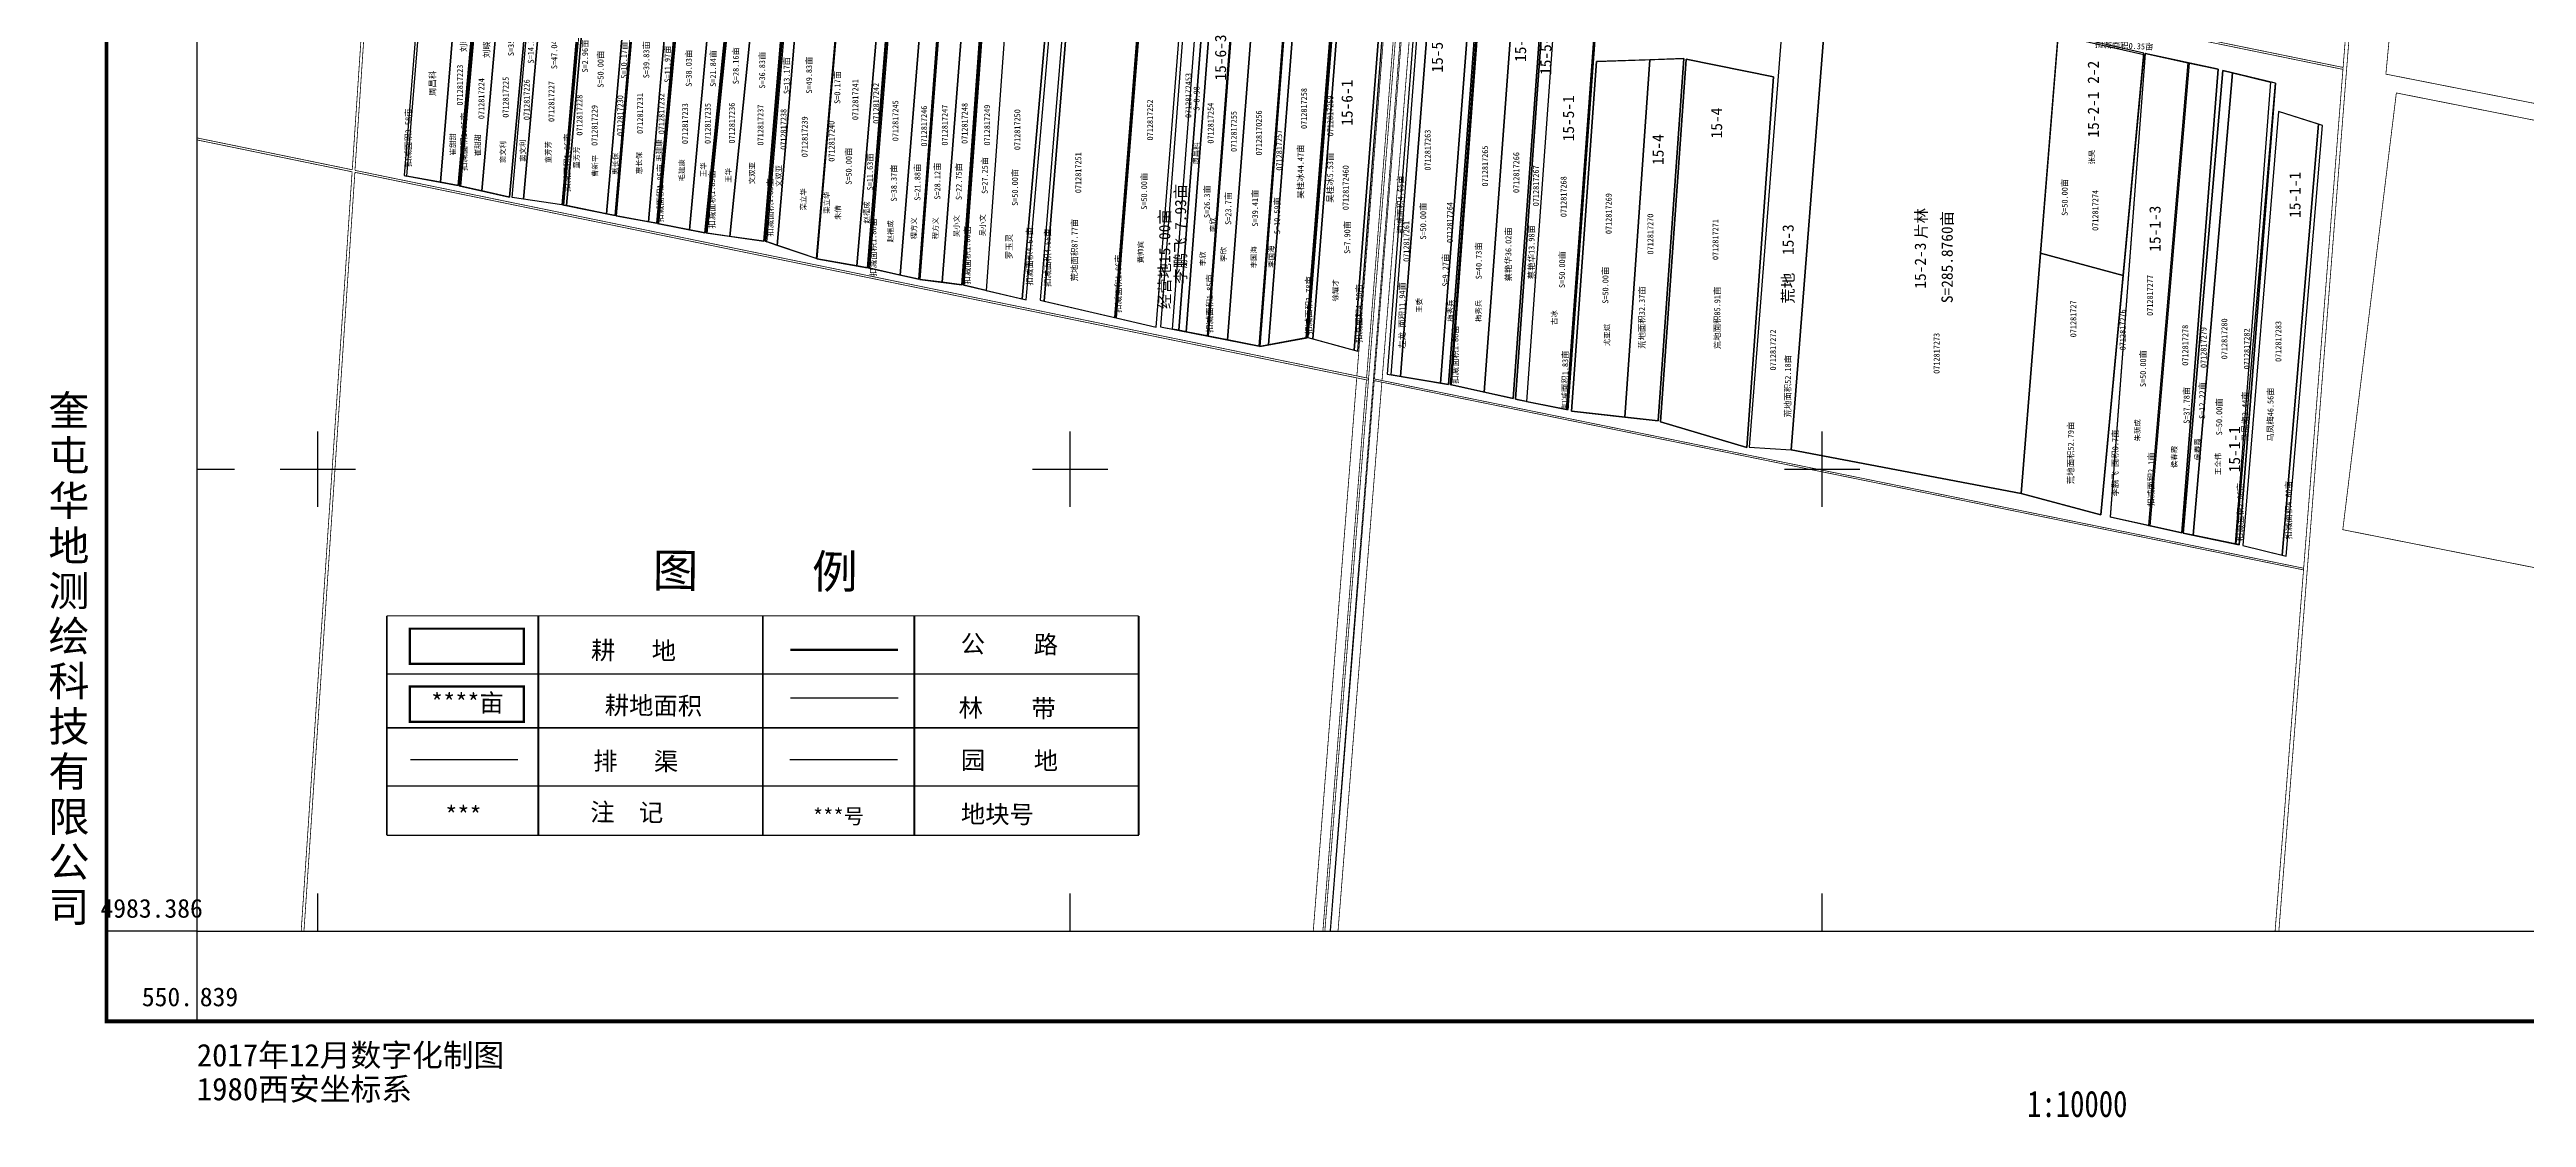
# Model space of a CAD drawing. Extents: x 550643 to 555965, y 4983083 to 4988629.
# Drawn here: x 550643 to 553936, y 4983138 to 4984558 of the extents above; entities that cross this region are included whole.
import ezdxf
from ezdxf.enums import TextEntityAlignment as Align

# ---------------------------------------------------------------- set-up
doc = ezdxf.new("R2010")
doc.units = 0
doc.header["$LTSCALE"] = 10
for name, color, linetype in [('2021新职工', 7, 'CONTINUOUS'), ('JMD', 6, 'CONTINUOUS'), ('TK', 7, 'CONTINUOUS'), ('四支', 7, 'CONTINUOUS'), ('图例', 7, 'CONTINUOUS'), ('地级编号', 1, 'CONTINUOUS'), ('扣减面积', 2, 'CONTINUOUS'), ('权属界限', 7, 'CONTINUOUS'), ('注记', 1, 'CONTINUOUS'), ('经营地', 6, 'CONTINUOUS'), ('经营地面积', 6, 'CONTINUOUS'), ('职工姓名', 1, 'CONTINUOUS'), ('身份地', 1, 'CONTINUOUS'), ('身份地面积', 1, 'CONTINUOUS'), ('退耕还林', 7, 'CONTINUOUS')]:
    doc.layers.add(name, color=color, linetype=linetype)
doc.styles.add('宋体', font='SimSun.ttf')

msp = doc.modelspace()

# ---------------------------------------------------------------- linework, layer by layer
at = {"layer": '2021新职工', "color": 4, "linetype": 'Continuous', "flags": 128}
for points, elevation in [([(551769.4, 4984888.6), (551779.9, 4984886), (551730.6, 4984267.5), (551716.4, 4984270.1)], 286.1), ([(552311.4, 4984777.1), (552360.3, 4984767.6), (552313.3, 4984174.3), (552263.9, 4984165.2)], 286.4), ([(553493, 4983912.2), (553480, 4983914.9), (553532.5, 4984529.9), (553545.5, 4984526.7)], 287.5)]:
    msp.add_lwpolyline(points, close=True, dxfattribs=dict(at, elevation=elevation))
for points in [[(551783.2, 4984885.4), (551823.8, 4984875.3), (551774.3, 4984257.8), (551733.6, 4984266.9)], [(552163.4, 4984805.6), (552110.4, 4984817.8), (552061.3, 4984200.9), (552114.4, 4984188.5)], [(552369.2, 4984766), (552363.5, 4984767), (552316.3, 4984174.7), (552322.9, 4984172.9)], [(552474.3, 4984745.7), (552487, 4984743.2), (552439.3, 4984123.1), (552426.7, 4984125.3)], [(553478.1, 4983915.3), (553435.9, 4983924.6), (553488.4, 4984539.7), (553526.5, 4984531.4)]]:
    msp.add_lwpolyline(points, close=True, dxfattribs=at)
at = {"layer": '2021新职工', "color": 5, "linetype": 'Continuous', "flags": 128}
for points, elevation in [([(552183.2, 4984802.4), (552191.7, 4984800.7), (552144.6, 4984184.4), (552136.2, 4984186.1)], 286.5), ([(553382.7, 4983936.4), (553383.4, 4983936.2), (553429.9, 4984552.3), (553429.2, 4984552.4)], 287.5)]:
    msp.add_lwpolyline(points, close=True, dxfattribs=dict(at, elevation=elevation))
at = {"layer": 'TK', "linetype": 'Continuous'}
for p, q in [((551000, 4983950), (551000, 4984050)), ((552000, 4983950), (552000, 4984050)), ((553000, 4983950), (553000, 4984050)), ((550839, 4984000), (550889, 4984000)), ((550950, 4984000), (551050, 4984000)), ((551950, 4984000), (552050, 4984000)), ((552950, 4984000), (553050, 4984000)), ((551000, 4983386), (551000, 4983436)), ((552000, 4983386), (552000, 4983436)), ((553000, 4983386), (553000, 4983436)), ((550839, 4983386), (550719, 4983386)), ((550839, 4983386), (550839, 4983266))]:
    msp.add_line(p, q, dxfattribs=at)
at = {"layer": 'TK', "linetype": 'Continuous', "const_width": 5, "flags": 128}
msp.add_lwpolyline([(550719, 4983266), (555959, 4983266), (555959, 4988506), (550719, 4988506)], close=True, dxfattribs=at)
at = {"layer": 'TK', "linetype": 'Continuous', "flags": 128}
msp.add_lwpolyline([(550839, 4983386), (555839, 4983386), (555839, 4988386), (550839, 4988386)], close=True, dxfattribs=at)
at = {"layer": '四支', "color": 4, "linetype": 'Continuous', "const_width": 1, "flags": 128}
for points, elevation in [([(553607, 4983386), (553921.9, 4987389.2)], 290.1), ([(553797.5, 4985868.2), (553602, 4983386)], 286.1), ([(551045.7, 4984397.8), (551080.5, 4984916.6)], 289.4), ([(551049.3, 4984397), (551084.1, 4984915.6)], 288.7), ([(552455.5, 4984784.4), (553692.2, 4984531.2)], 287.3), ([(552455.7, 4984786.9), (553692.4, 4984533.8)], 287.4), ([(551045.7, 4984397.8), (550839, 4984440.2)], 289.4), ([(551045.5, 4984395.1), (550839, 4984437.5)], 287.8), ([(550977.8, 4983386), (551045.5, 4984395.1)], 289.4), ([(550981.5, 4983386), (551049.2, 4984394.4)], 288.7), ([(552396.7, 4984118), (551049.2, 4984394.4)], 287.8), ([(552396.9, 4984120.6), (551049.3, 4984397)], 289.4), ([(552403.1, 4984117.8), (553639.8, 4983866)], 287.9), ([(552403.3, 4984120), (553640, 4983868.2)], 287.9)]:
    msp.add_lwpolyline(points, dxfattribs=dict(at, elevation=elevation))
at = {"layer": '四支', "color": 5, "linetype": 'Continuous', "const_width": 1, "flags": 128}
for points, elevation in [([(552615.6, 4986883), (552338.7, 4983386)], 285.5), ([(552624.5, 4986882.5), (552613.6, 4986766.4), (552560.5, 4986118.7), (552345.6, 4983386)], 285.3)]:
    msp.add_lwpolyline(points, dxfattribs=dict(at, elevation=elevation))
at = {"layer": '四支', "color": 3, "linetype": 'Continuous', "const_width": 1, "flags": 128}
for points, elevation in [([(552381.3, 4984123.8), (552433.6, 4984789.5)], 288.2), ([(552446.8, 4984786.8), (552394.2, 4984121.2)], 285.9), ([(552457.3, 4984784), (552404.6, 4984119.8)], 286.1), ([(552414.7, 4984117.7), (552467.8, 4984781.9)], 288.5), ([(552323.3, 4983386), (552381.1, 4984121.2)], 288.2), ([(552394, 4984118.6), (552336.1, 4983386)], 285.9), ([(552404.4, 4984117.5), (552346.3, 4983386)], 286.1), ([(552356.2, 4983386), (552414.5, 4984115.4)], 288.5)]:
    msp.add_lwpolyline(points, dxfattribs=dict(at, elevation=elevation))
at = {"layer": '图例', "color": 7}
for p, q in [((551091.6, 4983728), (552091.2, 4983728)), ((551091.6, 4983656.7), (552091.2, 4983656.7)), ((551091.6, 4983578.8), (552091.2, 4983578.8)), ((551091.6, 4983513.6), (552091.2, 4983513.6))]:
    msp.add_line(p, q, dxfattribs=at)
at = {"layer": '图例', "color": 3, "linetype": 'Continuous'}
msp.add_line((551628.3, 4983696), (551771.3, 4983696), dxfattribs=at)
at = {"layer": '图例', "color": 2, "linetype": 'Continuous'}
msp.add_line((551627.5, 4983613.8), (551770.4, 4983613.8), dxfattribs=at)
at = {"layer": '图例', "color": 7}
for points, const_width in [([(551091.6, 4983804.9), (551091.6, 4983513.6)], 2.37), ([(551091.6, 4983804.9), (552091.2, 4983804.9)], 1.48), ([(551293.1, 4983804.9), (551293.1, 4983513.6)], 2.37), ([(551591.4, 4983804.9), (551591.4, 4983513.6)], 2.37), ([(551792.9, 4983804.9), (551792.9, 4983513.6)], 2.37), ([(552091.2, 4983804.9), (552091.2, 4983513.6)], 2.37), ([(551091.6, 4983655.7), (552091.2, 4983655.7)], 1.48)]:
    msp.add_lwpolyline(points, dxfattribs=dict(at, const_width=const_width))
at = {"layer": '图例', "color": 7, "linetype": 'Continuous', "const_width": 3, "flags": 128}
for points in [[(551122.2, 4983787.9), (551273.7, 4983787.9), (551273.7, 4983741.1), (551122.2, 4983741.1)], [(551122.2, 4983711), (551273.7, 4983711), (551273.7, 4983664.2), (551122.2, 4983664.2)]]:
    msp.add_lwpolyline(points, close=True, dxfattribs=at)
at = {"layer": '图例', "color": 5, "linetype": 'Continuous', "const_width": 3, "flags": 128}
msp.add_lwpolyline([(551628.3, 4983759.9), (551771.3, 4983759.9)], dxfattribs=at)
at = {"layer": '图例', "color": 4, "linetype": 'Continuous', "flags": 128}
msp.add_lwpolyline([(551123.2, 4983613.8), (551266, 4983613.8)], dxfattribs=at)
at = {"layer": '扣减面积', "color": 3, "linetype": 'Continuous', "flags": 128}
for points in [[(551167.2, 4984985.6), (551163.2, 4984985.4), (551114.5, 4984390.1), (551118.4, 4984389.3)], [(551244.5, 4984989.8), (551242.6, 4984990.2), (551188, 4984376.4), (551189.9, 4984376)], [(551381.5, 4984967.7), (551379.6, 4984968.3), (551325.2, 4984351.2), (551327.1, 4984350.8)], [(551509.6, 4984938.6), (551507.6, 4984938.9), (551451.5, 4984326.5), (551453.4, 4984326.1)], [(551579.6, 4984927.5), (551577.6, 4984928), (551515.6, 4984313.8), (551517.6, 4984313.5)], [(551647.7, 4984911.5), (551645.8, 4984911.8), (551594.7, 4984302.7), (551596.7, 4984302)], [(551783.2, 4984885.4), (551781.3, 4984885.8), (551731.6, 4984267.3), (551733.6, 4984266.9)], [(551903.8, 4984861.3), (551901.8, 4984861.7), (551857.4, 4984244.7), (551859.3, 4984244.3)], [(551995.5, 4984845.1), (551990.5, 4984846), (551936.5, 4984226.2), (551941.4, 4984225)], [(552016, 4984839.4), (552011.1, 4984840.6), (551960.4, 4984224.4), (551965.4, 4984223.2)], [(552110.4, 4984817.8), (552108.4, 4984818.2), (552059.4, 4984201.3), (552061.3, 4984200.9)], [(552231.2, 4984792.9), (552229.3, 4984793.3), (552182.2, 4984177), (552184.2, 4984176.6)], [(552362.3, 4984767.2), (552360.3, 4984767.6), (552313.3, 4984174.3), (552315.3, 4984174.6)], [(552429.3, 4984755.3), (552424.4, 4984756.2), (552377.7, 4984158), (552382.6, 4984156.7)], [(552474.3, 4984745.7), (552469.4, 4984746.7), (552421.7, 4984126.1), (552426.7, 4984125.3)], [(552553.1, 4984729.8), (552551.1, 4984730.3), (552505.2, 4984112.3), (552507.1, 4984111.8)], [(552706.6, 4984685.5), (552704.7, 4984686.2), (552660.1, 4984079.3), (552662.1, 4984079)], [(553313.8, 4984578.8), (553313.6, 4984576.7), (553427.4, 4984550.9), (553427.5, 4984552.9)], [(553488.4, 4984539.7), (553486.1, 4984540.1), (553433.6, 4983925.1), (553435.9, 4983924.6)], [(553665, 4984456.5), (553659.8, 4984458.2), (553611.3, 4983885.6), (553616.6, 4983884.3)]]:
    msp.add_lwpolyline(points, close=True, dxfattribs=at)
at = {"layer": '扣减面积', "color": 3, "linetype": 'Continuous', "elevation": 287.5, "flags": 128}
msp.add_lwpolyline([(553602.4, 4984512.8), (553602.5, 4984512.8), (553554.4, 4983899.5), (553550.1, 4983900.4)], close=True, dxfattribs=at)
at = {"layer": '权属界限', "linetype": 'Continuous', "flags": 128}
for points, elevation in [([(551241.1, 4984990.3), (551163.2, 4984985.4), (551114.5, 4984390.1), (551186.7, 4984377)], 285.9), ([(551311.5, 4984978.9), (551242.6, 4984990.2), (551188, 4984376.4), (551254.7, 4984361.5)], 286), ([(551324.2, 4984351.3), (551258.1, 4984360.8), (551312.7, 4984978.8), (551377.5, 4984968.8)], 286.6), ([(551447.5, 4984947.3), (551379.6, 4984968.3), (551325.2, 4984351.2), (551395.3, 4984336.8)], 286), ([(551506.4, 4984939.3), (551449.1, 4984946.8), (551396.6, 4984336.5), (551450.8, 4984326.6)], 286), ([(551576.4, 4984928.1), (551507.6, 4984938.9), (551451.5, 4984326.5), (551514.6, 4984314)], 286), ([(551643.8, 4984912.2), (551577.6, 4984928), (551515.6, 4984313.8), (551592.7, 4984303.1)], 286), ([(551662.5, 4984279.9), (551594.7, 4984302.7), (551645.8, 4984911.8), (551715.7, 4984901.8)], 286.5), ([(551779.9, 4984886), (551716.6, 4984901.8), (551663.3, 4984279.6), (551730.6, 4984267.5)], 286.1), ([(551845.6, 4984869.9), (551781.3, 4984885.8), (551731.6, 4984267.3), (551798.9, 4984252.4)], 286), ([(551900.3, 4984861.7), (551847.5, 4984869.5), (551800.1, 4984252.1), (551856.1, 4984244.9)], 286.1), ([(551995.5, 4984845.1), (551901.8, 4984861.7), (551857.4, 4984244.7), (551941.4, 4984225)], 286), ([(552163.4, 4984805.6), (552011.1, 4984840.6), (551960.4, 4984224.4), (552114.4, 4984188.5)], 286.2), ([(552298.7, 4984779.6), (552167.2, 4984805.5), (552120.2, 4984189.2), (552251.2, 4984163.3)], 286.5), ([(552362.3, 4984767.2), (552300, 4984779.4), (552252.3, 4984163.1), (552315.3, 4984174.6)], 286.4), ([(552549.2, 4984730.5), (552469.4, 4984746.7), (552421.7, 4984126.1), (552503, 4984112.5)], 286.6), ([(552633.9, 4984711.8), (552551.1, 4984730.3), (552505.2, 4984112.3), (552589.2, 4984093.6)], 286.6), ([(552706.6, 4984685.5), (552636.2, 4984710.8), (552592, 4984092.9), (552662.1, 4984079)], 286.8), ([(553526.5, 4984531.4), (553429.2, 4984552.4), (553382.7, 4983936.4), (553478.1, 4983915.3)], 287.5), ([(553602.5, 4984512.8), (553532.5, 4984529.9), (553480, 4983914.9), (553554.4, 4983899.5)], 287.5), ([(553665, 4984456.5), (553606.5, 4984475.1), (553559.1, 4983898.5), (553616.6, 4983884.3)], 287.5)]:
    msp.add_lwpolyline(points, close=True, dxfattribs=dict(at, elevation=elevation))
at = {"layer": '权属界限', "color": 0, "linetype": 'Continuous', "flags": 128}
for points, elevation in [([(552429.3, 4984755.3), (552363.5, 4984767), (552316.3, 4984174.7), (552382.6, 4984156.7)], 286.6), ([(553007.1, 4984640.1), (552951.6, 4984653.1), (552903, 4984029.2), (552958.5, 4984025.5)], 286.8), ([(553007.1, 4984640.1), (553313.8, 4984578.8), (553264.3, 4983967.7), (552958.5, 4984025.5)], 286.8), ([(553427.5, 4984552.9), (553313.8, 4984578.8), (553264.3, 4983967.7), (553370.3, 4983939)], 287.6), ([(552699.9, 4984541.8), (552815.9, 4984545.5), (552782, 4984064.1), (552666.6, 4984077.1)], 0), ([(552818.9, 4984544.9), (552935, 4984521.1), (552899.7, 4984028.8), (552784.9, 4984062.6)], 0)]:
    msp.add_lwpolyline(points, close=True, dxfattribs=dict(at, elevation=elevation))
at = {"layer": '经营地', "color": 5, "linetype": 'Continuous', "flags": 128}
for points in [[(552108.4, 4984818.2), (552016, 4984839.4), (551965.4, 4984223.2), (552059.4, 4984201.3)], [(552183.2, 4984802.4), (552167.2, 4984805.5), (552120.2, 4984189.2), (552136.2, 4984186.1)], [(553007.1, 4984640.1), (552951.6, 4984653.1), (552903, 4984029.2), (552958.5, 4984025.5)], [(552815.9, 4984545.5), (552770.7, 4984544.1), (552737.3, 4984069.1), (552782, 4984064.1)], [(552935, 4984521.1), (552818.9, 4984544.9), (552784.9, 4984062.6), (552899.7, 4984028.8)]]:
    msp.add_lwpolyline(points, close=True, dxfattribs=at)
at = {"layer": '经营地', "color": 5, "linetype": 'Continuous', "elevation": 287.6, "flags": 128}
msp.add_lwpolyline([(553290.1, 4984286.8), (553400, 4984257.1), (553370.3, 4983939), (553264.3, 4983967.7)], close=True, dxfattribs=at)
at = {"layer": '身份地', "color": 1, "linetype": 'Continuous', "flags": 128}
for points in [[(551167.2, 4984985.6), (551212.9, 4984988.6), (551163.2, 4984381.2), (551118.4, 4984389.3)], [(551212.9, 4984988.6), (551241.1, 4984990.3), (551186.7, 4984377), (551163.2, 4984381.2)], [(551244.5, 4984989.8), (551272.6, 4984985.3), (551217.8, 4984369.7), (551189.9, 4984376)], [(551272.6, 4984985.3), (551311.5, 4984978.9), (551254.7, 4984361.5), (551217.8, 4984369.7)], [(551381.5, 4984967.7), (551384.6, 4984966.7), (551330.3, 4984350.2), (551327.1, 4984350.8)], [(551384.6, 4984966.7), (551437.5, 4984950.4), (551383.6, 4984339.2), (551330.3, 4984350.2)], [(551437.5, 4984950.4), (551447.5, 4984947.3), (551395.3, 4984336.8), (551383.6, 4984339.2)], [(551509.6, 4984938.6), (551550.4, 4984932.2), (551494, 4984318.1), (551453.4, 4984326.1)], [(551550.4, 4984932.2), (551576.4, 4984928.1), (551514.6, 4984314), (551494, 4984318.1)], [(551579.6, 4984927.5), (551609.5, 4984920.4), (551547.8, 4984309.3), (551517.6, 4984313.5)], [(551609.5, 4984920.4), (551643.8, 4984912.2), (551592.7, 4984303.1), (551547.8, 4984309.3)], [(551647.7, 4984911.5), (551661.9, 4984909.5), (551610.7, 4984297.3), (551596.7, 4984302)], [(551661.9, 4984909.5), (551715.7, 4984901.8), (551662.5, 4984279.9), (551610.7, 4984297.3)], [(551823.8, 4984875.3), (551845.6, 4984869.9), (551798.9, 4984252.4), (551774.3, 4984257.8)], [(551903.8, 4984861.3), (551932.8, 4984856.2), (551888.3, 4984237.5), (551859.3, 4984244.3)], [(551990.5, 4984846), (551932.8, 4984856.2), (551888.3, 4984237.5), (551936.5, 4984226.2)], [(552231.2, 4984792.9), (552256.5, 4984787.9), (552209.4, 4984171.6), (552184.2, 4984176.6)], [(552256.5, 4984787.9), (552298.7, 4984779.6), (552251.2, 4984163.3), (552209.4, 4984171.6)], [(552424.4, 4984756.2), (552369.2, 4984766), (552322.9, 4984172.9), (552377.7, 4984158)], [(552487, 4984743.2), (552540, 4984732.4), (552492.5, 4984114.2), (552439.3, 4984123.1)], [(552540, 4984732.4), (552549.2, 4984730.5), (552503, 4984112.5), (552492.5, 4984114.2)], [(552553.1, 4984729.8), (552596.3, 4984720.2), (552550.4, 4984102.2), (552507.1, 4984111.8)], [(552596.3, 4984720.2), (552633.9, 4984711.8), (552589.2, 4984093.6), (552550.4, 4984102.2)], [(552704.7, 4984686.2), (552651, 4984705.5), (552606.9, 4984090), (552660.1, 4984079.3)], [(552770.7, 4984544.1), (552699.9, 4984541.8), (552666.6, 4984077.1), (552737.3, 4984069.1)], [(553433.6, 4983925.1), (553383.4, 4983936.2), (553429.9, 4984552.3), (553486.1, 4984540.1)], [(553659.8, 4984458.2), (553606.5, 4984475.1), (553559.1, 4983898.5), (553611.3, 4983885.6)]]:
    msp.add_lwpolyline(points, close=True, dxfattribs=at)
for points, elevation in [([(551312.7, 4984978.8), (551328, 4984976.4), (551273.4, 4984358.6), (551258.1, 4984360.8)], 286.6), ([(551328, 4984976.4), (551377.5, 4984968.8), (551324.2, 4984351.3), (551273.4, 4984358.6)], 286.6), ([(551449.1, 4984946.8), (551492.1, 4984941.2), (551439.4, 4984328.7), (551396.6, 4984336.5)], 286), ([(551492.1, 4984941.2), (551506.4, 4984939.3), (551450.8, 4984326.6), (551439.4, 4984328.7)], 286), ([(551716.6, 4984901.8), (551716.8, 4984901.7), (551663.5, 4984279.6), (551663.3, 4984279.6)], 286.1), ([(551716.8, 4984901.7), (551769.4, 4984888.6), (551716.4, 4984270.1), (551663.5, 4984279.6)], 286.1), ([(551847.5, 4984869.5), (551877.6, 4984865.1), (551830.1, 4984248.2), (551800.1, 4984252.1)], 286.1), ([(551877.6, 4984865.1), (551900.3, 4984861.7), (551856.1, 4984244.9), (551830.1, 4984248.2)], 286.1), ([(552191.7, 4984800.7), (552201.2, 4984798.8), (552154.2, 4984182.5), (552144.6, 4984184.4)], 286.5), ([(552201.2, 4984798.8), (552229.3, 4984793.3), (552182.2, 4984177), (552154.2, 4984182.5)], 286.5), ([(552300, 4984779.4), (552311.4, 4984777.1), (552263.9, 4984165.2), (552252.3, 4984163.1)], 286.4), ([(552636.2, 4984710.8), (552651, 4984705.5), (552606.9, 4984090), (552592, 4984092.9)], 286.8), ([(553400, 4984257.1), (553290.1, 4984286.8), (553313.6, 4984576.7), (553427.4, 4984550.9)], 287.6), ([(553549.1, 4983900.6), (553493, 4983912.2), (553545.5, 4984526.7), (553596, 4984514.3)], 287.5), ([(553550.1, 4983900.4), (553602.4, 4984512.8), (553596, 4984514.3), (553549.1, 4983900.6)], 287.5)]:
    msp.add_lwpolyline(points, close=True, dxfattribs=dict(at, elevation=elevation))
at = {"layer": '退耕还林', "color": 3, "linetype": 'Continuous', "const_width": 1, "flags": 128}
for points in [[(554784.2, 4984978.6), (553810, 4985170.4), (553749.3, 4984524.9), (554723.4, 4984333.1)], [(553763.2, 4984499.9), (554729, 4984308.9), (554657.9, 4983728.3), (553692, 4983919.4)]]:
    msp.add_lwpolyline(points, close=True, dxfattribs=at)
at = {"layer": '退耕还林', "color": 1, "linetype": 'Continuous', "flags": 128}
msp.add_lwpolyline([(553290.1, 4984286.8), (553313.6, 4984576.7), (553313.8, 4984578.8), (553007.1, 4984640.1), (552958.5, 4984025.5), (553264.3, 4983967.7)], close=True, dxfattribs=at)

# ---------------------------------------------------------------- texts
at = {"layer": '2021新职工', "color": 4, "linetype": 'Continuous', "style": '宋体'}
for s, height, p in [('S=11.63亩', 8, (551733.7, 4984395.1)), ('吴桂冰44.47亩', 8, (552306.1, 4984395.4, 286.6)), ('吴桂冰5.53亩', 8, (552345.5, 4984387.3, 286.6)), ('S=38.37亩', 8, (551765.4, 4984380.3)), ('S=50.00亩', 8, (552098.1, 4984369.3)), ('李鹏飞 7.93亩', 15, (552146.5, 4984312.7)), ('赵福成', 7, (551729.4, 4984341, -286.5)), ('赵福成', 7, (551761, 4984315.9, -286.5)), ('黄帅宾', 7, (552093.7, 4984288.3, -286.5)), ('左龙 面积11.94亩', 8, (552441.2, 4984204.3)), ('S=12.22亩', 8, (553504.7, 4984091.3)), ('S=37.78亩', 8, (553484, 4984084.8)), ('李鹏飞 面积0.7亩', 8, (553389.2, 4984008)), ('侯春霞', 7, (553467.7, 4984016.1, -286.5)), ('侯春霞', 7, (553498.9, 4984026.2, -286.5))]:
    msp.add_text(s, height=height, rotation=90, dxfattribs=at).set_placement(p, align=Align.MIDDLE)
at = {"layer": 'JMD', "color": 1, "linetype": 'Continuous', "style": '宋体'}
for s, height, p in [('15-5-3  ', 15, (552488.2, 4984567.8)), ('15-2-1 2-2 ', 15, (553360.4, 4984496.7)), ('15-6-1   ', 15, (552368.3, 4984502.2)), ('15-5-1 ', 15, (552662.6, 4984471.3)), ('片林', 15, (553131.3, 4984326.6)), ('15-1-3  ', 15, (553442.4, 4984329.6)), ('罗玉灵', 8, (551919, 4984295.7, -286.5)), ('15-3', 15, (552954.6, 4984304.9)), ('荒地', 15, (552954.3, 4984240.4))]:
    msp.add_text(s, height=height, rotation=90, dxfattribs=at).set_placement(p, align=Align.MIDDLE)
at = {"layer": 'JMD', "color": 6, "linetype": 'Continuous', "style": '宋体'}
for p in [(552859.5, 4984459.9), (552781.7, 4984424.6)]:
    msp.add_text('15-4', height=15, rotation=90, dxfattribs=at).set_placement(p, align=Align.MIDDLE)
at = {"layer": 'TK', "linetype": 'Continuous', "style": '宋体'}
for s, p in [('奎', (550669, 4984046)), ('屯', (550669, 4983986)), ('华', (550669, 4983926)), ('地', (550669, 4983866)), ('测', (550669, 4983806)), ('绘', (550669, 4983746)), ('科', (550669, 4983686)), ('技', (550669, 4983626)), ('有', (550669, 4983566)), ('限', (550669, 4983506)), ('公', (550669, 4983446)), ('司', (550669, 4983386))]:
    msp.add_text(s, height=40, dxfattribs=at).set_placement(p, align=Align.BOTTOM_CENTER)
msp.add_text('4983.386', height=25, dxfattribs=at).set_placement((550779, 4983416), align=Align.MIDDLE)
msp.add_text('550.', height=25, dxfattribs=at).set_placement((550834, 4983298.5), align=Align.MIDDLE_RIGHT)
for s, height, p in [('839', 25, (550843, 4983298.5)), ('2017年12月数字化制图', 30, (550839, 4983221)), ('1980西安坐标系', 30, (550839, 4983176))]:
    msp.add_text(s, height=height, dxfattribs=at).set_placement(p, align=Align.MIDDLE_LEFT)
at = {"layer": 'TK', "linetype": 'Continuous', "style": '宋体', "width": 0.8}
msp.add_text('1:10000', height=35, dxfattribs=at).set_placement((553339, 4983156), align=Align.MIDDLE)
at = {"layer": '图例', "color": 7, "style": '宋体'}
for s, height, p in [('图     例', 44.45, (551445, 4983843.4)), ('耕   地', 23.71, (551363, 4983747.4)), (' 公\u3000\u3000路', 23.71, (551838.4, 4983756.1)), ('****亩', 23.71, (551150.2, 4983678.2)), ('耕地面积', 23.71, (551381.3, 4983674.3)), ('  林    带', 23.71, (551819.5, 4983671.2)), (' 排   渠', 23.71, (551349.8, 4983600.4)), ('园    地', 23.71, (551854.8, 4983601.4)), (' 注  记', 23.71, (551346, 4983532.5)), ('地块号', 23.71, (551854.8, 4983529.8))]:
    msp.add_text(s, height=height, rotation=359.5492, dxfattribs=at).set_placement(p)
at = {"layer": '图例', "color": 1, "style": '宋体'}
msp.add_text('***', height=23.71, rotation=359.5492, dxfattribs=at).set_placement((551193.4, 4983540.9), align=Align.MIDDLE)
at = {"layer": '图例', "color": 1, "linetype": 'Continuous', "style": '宋体'}
msp.add_text('***号', height=20, dxfattribs=at).set_placement((551692.2, 4983538.4), align=Align.MIDDLE)
at = {"layer": '地级编号', "color": 1, "linetype": 'Continuous', "style": '宋体'}
for s, p in [('0712817223', (551188.8, 4984510.3)), ('0712817224', (551217.4, 4984492.3)), ('0712817225', (551249.7, 4984494.2)), ('0712817226', (551277.6, 4984490.9)), ('0712817227', (551310.5, 4984488.5)), ('0712817241', (551714.5, 4984491)), ('0712817242', (551742.1, 4984486.1)), ('0712817228', (551347.8, 4984470.3)), ('0712817229', (551367.8, 4984456.7)), ('0712817230', (551402, 4984469.8)), ('0712817231', (551428.4, 4984472.6)), ('0712817232', (551456.8, 4984472.2)), ('0712817233', (551488.2, 4984459.1)), ('0712817235', (551518.3, 4984459.3)), ('0712817236', (551550.4, 4984459.8)), ('0712817237', (551588.4, 4984457.2)), ('0712817238', (551619, 4984451.5)), ('0712817245', (551767.8, 4984462.9)), ('0712817246', (551805.9, 4984455.8)), ('0712817247', (551833.4, 4984457.1)), ('0712817248', (551859.8, 4984459.4)), ('0712817249', (551889.7, 4984457.1)), ('0712817250', (551929.9, 4984451.1)), ('0712817252', (552106.4, 4984464)), ('0712817254', (552186.9, 4984459.7)), ('0712817255', (552217.7, 4984448.7)), ('07128170256', (552251, 4984446.8)), ('0712817258', (552311, 4984479.2)), ('0712817259', (552346, 4984469.4)), ('0712817239', (551647.2, 4984441.6)), ('0712817240', (551682.9, 4984435.7)), ('0712817257', (552278, 4984423.8)), ('0712817263', (552475.4, 4984423.9)), ('0712817265', (552551.7, 4984402.8)), ('0712817266', (552593.2, 4984394.1)), ('07128172460', (552366.4, 4984374)), ('0712817267', (552619.3, 4984376.5)), ('0712817268', (552656.1, 4984362)), ('0712817264', (552504.9, 4984327.7)), ('0712817269', (552716, 4984339.5)), ('0712817274', (553363, 4984343.8)), ('0712817277', (553435.7, 4984230.8)), ('071281727', (553333.8, 4984199.6)), ('0712817272', (552934.6, 4984158.3)), ('0712817273', (553152, 4984153.8)), ('0712817278', (553482.5, 4984164.5)), ('0712817279', (553506.9, 4984161.5)), ('0712817280', (553534.6, 4984173.1)), ('0712817282', (553564.4, 4984159.7)), ('0712817283', (553606.4, 4984169.6))]:
    msp.add_text(s, height=8, rotation=90, dxfattribs=at).set_placement(p, align=Align.MIDDLE)
at = {"layer": '地级编号', "color": 6, "linetype": 'Continuous', "style": '宋体'}
for s, p in [('07128172453', (552157.3, 4984496.5)), ('0712817251', (552010.9, 4984393.9)), ('0712817261', (552447.1, 4984302.6)), ('0712817270', (552771.5, 4984312.3)), ('0712817271', (552858, 4984305)), ('0712817276', (553399.4, 4984185.1))]:
    msp.add_text(s, height=8, rotation=90, dxfattribs=at).set_placement(p, align=Align.MIDDLE)
at = {"layer": '扣减面积', "color": 3, "linetype": 'Continuous', "style": '宋体'}
for s, rotation, p in [('扣减面积0.35亩', 357.4522, (553401.4, 4984563.1)), ('扣减面积3.58亩', 90, (551119.9, 4984440.4)), ('扣减面积1.85亩', 90, (551193.9, 4984435.1, -286.6)), ('扣减面积1.86亩', 90, (551331.2, 4984407.1, -286.5)), ('扣减面积1.85亩', 90, (551454.9, 4984366.7, -286.5)), ('扣减面积1.85亩', 90, (551523.8, 4984358.5)), ('扣减面积1.83亩', 90, (551601, 4984347.7)), ('扣减面积4.65亩', 90, (552439, 4984351.4, 286.6)), ('扣减面积1.86亩', 90, (551738.2, 4984294.6)), ('扣减面积1.86亩', 90, (551863.1, 4984284.2)), ('扣减面积4.67亩', 90, (551946, 4984282.8)), ('扣减面积4.65亩', 90, (551970, 4984281)), ('扣减面积1.86亩', 90, (552063.9, 4984246.5)), ('扣减面积1.85亩', 90, (552185.3, 4984220, 286.6)), ('扣减面积1.78亩', 90, (552317.1, 4984217.5, 286.6)), ('扣减面积4.50亩', 90, (552383.8, 4984206.7, 286.6)), ('扣减面积1.86亩', 90, (552512, 4984152.1, 286.6)), ('扣减面积1.83亩', 90, (552658, 4984118.8)), ('扣减面积2.1亩', 90, (553436.9, 4983986.2)), ('扣减面积2.06亩', 90, (553555.5, 4983943, 287.5)), ('扣减面积4.60亩', 90, (553619.6, 4983945.4))]:
    msp.add_text(s, height=8, rotation=rotation, dxfattribs=at).set_placement(p, align=Align.MIDDLE)
at = {"layer": '注记', "color": 1, "linetype": 'Continuous', "style": '宋体'}
msp.add_text('15-6-3  ', height=15, rotation=90, dxfattribs=at).set_placement((552200.1, 4984557.2, 286.5), align=Align.MIDDLE)
at = {"layer": '经营地', "color": 5, "linetype": 'Continuous', "style": '宋体'}
msp.add_text('经营地15.00亩', height=15, rotation=90, dxfattribs=at).set_placement((552125.4, 4984279, -286.5), align=Align.MIDDLE)
at = {"layer": '经营地面积', "color": 1, "linetype": 'Continuous', "style": '宋体'}
msp.add_text('周昌科', height=8, rotation=90, dxfattribs=at).set_placement((551152.2, 4984512.7), align=Align.MIDDLE)
at = {"layer": '经营地面积', "color": 6, "linetype": 'Continuous', "style": '宋体'}
for s, p in [('荒地面积87.77亩', (552005.6, 4984291.1)), ('荒地面积32.37亩', (552760, 4984201.3)), ('荒地面积85.91亩', (552860.1, 4984200.9)), ('荒地面积52.18亩', (552954, 4984110.1, 286.8)), ('荒地面积52.79亩', (553330.1, 4984021.5))]:
    msp.add_text(s, height=8, rotation=90, dxfattribs=at).set_placement(p, align=Align.MIDDLE)
at = {"layer": '职工姓名', "color": 1, "linetype": 'Continuous', "style": '宋体'}
for s, p in [('崔甜甜', (551179.3, 4984431.6, -286.5)), ('崔甜甜', (551212.3, 4984430.4, -286.5)), ('窦文利', (551245.8, 4984421.3, -286.5)), ('窦文利', (551272.3, 4984423.1, -286.5)), ('童芳芳', (551306.1, 4984421.1, -286.5)), ('童芳芳', (551343.5, 4984414.1, -286.5)), ('曹新平', (551368.2, 4984403, -286.5)), ('惠长保', (551395.4, 4984405.6, -286.5)), ('惠长保', (551426.9, 4984406.7, -286.5)), ('毛建康', (551453.5, 4984423.5, -286.5)), ('毛建康', (551483.6, 4984397.1, -286.5)), ('周昌科', (552167.6, 4984419.5, 0)), ('张昊', (553358.2, 4984414.6, -286.5)), ('王华', (551512.3, 4984397.8, -286.5)), ('王华', (551545.4, 4984390.3, -286.5)), ('文双亚', (551577, 4984393.3, -286.5)), ('文双亚', (551612.5, 4984389.4, -286.5)), ('栾立华', (551645.1, 4984358.5, -286.5)), ('栾立华', (551676.2, 4984354.1, -286.5)), ('朱倩', (551691.2, 4984340.9, -286.5)), ('程方义', (551792.3, 4984320, -286.5)), ('程方义', (551820.8, 4984320, -286.5)), ('吴小文', (551848.7, 4984322.9, -286.5)), ('吴小文', (551883.6, 4984324, -286.5)), ('李欣', (552189.5, 4984324.6, -286.5)), ('李欣', (552176.3, 4984279.4, -286.5)), ('李欣', (552203.7, 4984285.3, -286.5)), ('李国海', (552244.2, 4984281.5, -286.5)), ('李国海', (552267.5, 4984282.3, -286.5)), ('徐耀才', (552352.7, 4984237.5, -286.5)), ('王委', (552463.9, 4984217.5, -286.5)), ('梅秀兵', (552505.7, 4984210.6, -286.5)), ('梅秀兵', (552542.9, 4984210.3, -286.5)), ('古冰', (552643.6, 4984201.4, -286.5)), ('尤亚斌', (552713.7, 4984178.1, -286.5)), ('朱新成', (553418.8, 4984051.5, -286.5)), ('王全伟', (553525.9, 4984006.9, -286.5))]:
    msp.add_text(s, height=7, rotation=90, dxfattribs=at).set_placement(p, align=Align.MIDDLE)
at = {"layer": '身份地面积', "color": 1, "linetype": 'Continuous', "style": '宋体'}
for s, height, p in [('刘晓23.77亩', 8, (551193.6, 4984584.6, -286)), ('刘晓26.23亩', 8, (551224.1, 4984576.8, -286)), ('S=35.65亩', 8, (551256.5, 4984573.5)), ('S=14.35亩', 8, (551282.8, 4984563.8)), ('S=47.04亩', 8, (551313.9, 4984556.2)), ('15-5-2  ', 15, (552598.9, 4984582)), ('15-5-2  ', 15, (552632.4, 4984564.7)), ('S=2.96亩', 8, (551354.8, 4984549)), ('S=50.00亩', 8, (551375.5, 4984531.5)), ('S=10.17亩', 8, (551406.7, 4984543.5)), ('S=39.83亩', 8, (551436.3, 4984544.1)), ('S=11.97亩', 8, (551464.5, 4984538.4)), ('S=38.03亩', 8, (551492.8, 4984532.8)), ('S=21.84亩', 8, (551525.1, 4984532.7)), ('S=28.16亩', 8, (551555.3, 4984536.2)), ('S=36.83亩', 8, (551590.3, 4984530.2)), ('S=13.17亩', 8, (551622.9, 4984523.1)), ('S=49.83亩', 8, (551652.7, 4984523.7)), ('S=0.17亩', 8, (551690.3, 4984507.3)), ('S=8.98', 8, (552168.1, 4984492.5, 0.4)), ('S=50.00亩', 8, (551705.4, 4984402.6)), ('S=27.25亩', 8, (551886.3, 4984390.4)), ('S=21.88亩', 8, (551796.8, 4984381.3)), ('S=28.12亩', 8, (551823.3, 4984382.8)), ('S=22.75亩', 8, (551851.8, 4984382.2)), ('S=50.00亩', 8, (551926.4, 4984374.5)), ('S=26.3亩', 8, (552181.8, 4984355.5, 573.1)), ('S=50.00亩', 8, (553322, 4984361.2)), ('15-1-1  ', 15, (553628.4, 4984374.7)), ('S=23.7亩', 8, (552210, 4984346.5, 573.1)), ('S=39.41亩', 8, (552245.6, 4984346.9, 573.1)), ('S=10.59亩', 8, (552275, 4984336.9, 573.1)), ('S=50.00亩', 8, (552469.1, 4984329.6)), ('S=7.90亩', 8, (552368.2, 4984308, 286.6)), ('蔡艳华36.02亩', 8, (552582.4, 4984285.4, 286.8)), ('蔡艳华13.98亩', 8, (552613.1, 4984288.3, 286.8)), ('S=9.27亩', 8, (552498.7, 4984264.4, 286.8)), ('S=40.73亩', 8, (552543, 4984276.9, 286.8)), ('S=50.00亩', 8, (552653.8, 4984265.3)), ('S=50.00亩', 8, (552711.4, 4984244.4)), ('S=50.00亩', 8, (553426.2, 4984133.6)), ('S=50.00亩', 8, (553527.4, 4984069.5)), ('马凤梅3.44亩', 8, (553561.9, 4984070)), ('马凤梅46.56亩', 8, (553595.6, 4984072.6)), ('15-1-1  ', 15, (553548.1, 4984036.5, 287.5))]:
    msp.add_text(s, height=height, rotation=90, dxfattribs=at).set_placement(p, align=Align.MIDDLE)
at = {"layer": '退耕还林', "color": 1, "linetype": 'Continuous', "style": '宋体'}
for s, p in [('S=285.8760亩', (553165.6, 4984281.8)), ('15-2-3', (553130.4, 4984270.4))]:
    msp.add_text(s, height=15, rotation=90, dxfattribs=at).set_placement(p, align=Align.MIDDLE)

doc.saveas('drawing.dxf')
